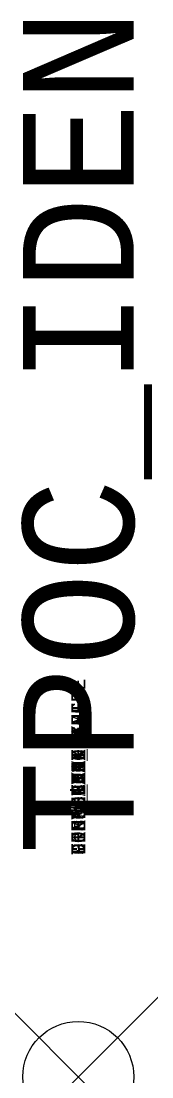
# Model space of a CAD drawing. Header units: inches. Extents: x -0.52 to 0.66, y 0 to 9.51.
import ezdxf
from ezdxf.enums import TextEntityAlignment as Align

# ---------------------------------------------------------------- set-up
doc = ezdxf.new("R2010")
doc.units = ezdxf.units.IN
doc.header["$LTSCALE"] = 24
doc.header["$MEASUREMENT"] = 0
doc.header["$PDMODE"] = 35
doc.header["$PDSIZE"] = 1
doc.layers.add('A-EQPM-POCD-IDEN', color=1, linetype='Continuous', lineweight=25)
doc.layers.add('A-EQPM-POCD-IDEN-V', color=2, linetype='Continuous', lineweight=25)
doc.styles.add('Arial', font='monos.ttf', dxfattribs={"height": 1})

msp = doc.modelspace()

# ---------------------------------------------------------------- linework, layer by layer
at = {"layer": 'A-EQPM-POCD-IDEN', "extrusion": (0, -1, -3.2051e-09)}
msp.add_point((0, 0), dxfattribs=at)

# ---------------------------------------------------------------- texts
at = {"layer": 'A-EQPM-POCD-IDEN', "style": 'Arial', "flags": 1}
for tag, text in [('CONNECTION_SIZE', ''), ('FILE_LIFECYCLE', ' '), ('FILE_TOOLNAME', ''), ('FILE_BUILDING', ' '), ('Location_PER', ''), ('FILE_PROCESS', ''), ('DISCIPLINE', ''), ('PRESS_MAX', ''), ('COMPONENT', ''), ('CONN_TYPE', ''), ('PRESS_MIN', ''), ('FLOW_MAX', ''), ('FLOW_AVG', ''), ('FILE_REV', ''), ('SERVICE', ''), ('POPOUT', ''), ('TPOC', ''), ('LPOC', '')]:
    msp.add_attdef(tag, text=text, height=0.125, rotation=90, dxfattribs=at).set_placement((0, 2), align=Align.MIDDLE_LEFT)
at = {"layer": 'A-EQPM-POCD-IDEN-V', "style": 'Arial'}
msp.add_attdef('TPOC_IDEN', text='', height=1, rotation=90, dxfattribs=at).set_placement((0, 2), align=Align.MIDDLE_LEFT)

doc.saveas('drawing.dxf')
